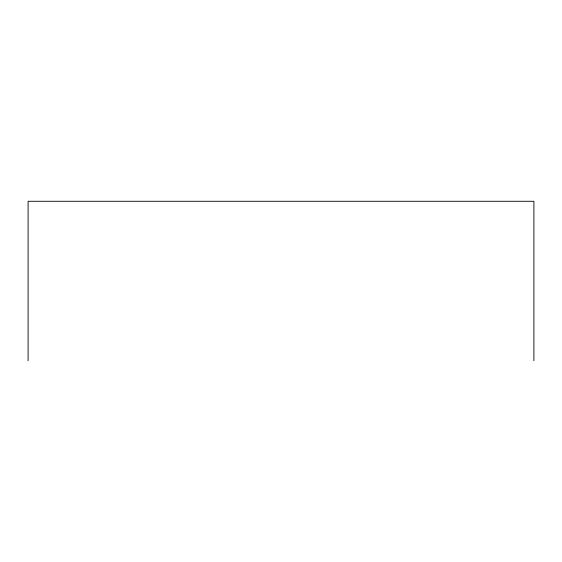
<?xml version="1.0" encoding="UTF-8"?>
<svg xmlns="http://www.w3.org/2000/svg" width="562" height="562" viewBox="0 0 562 562"><rect width="100%" height="100%" fill="white"/><g stroke="black" fill="none" stroke-linecap="round" stroke-linejoin="round"><path stroke-width="0.84" d="M533.9 360.72L533.9 201.28L28.1 201.28L28.1 360.72"/></g></svg>
